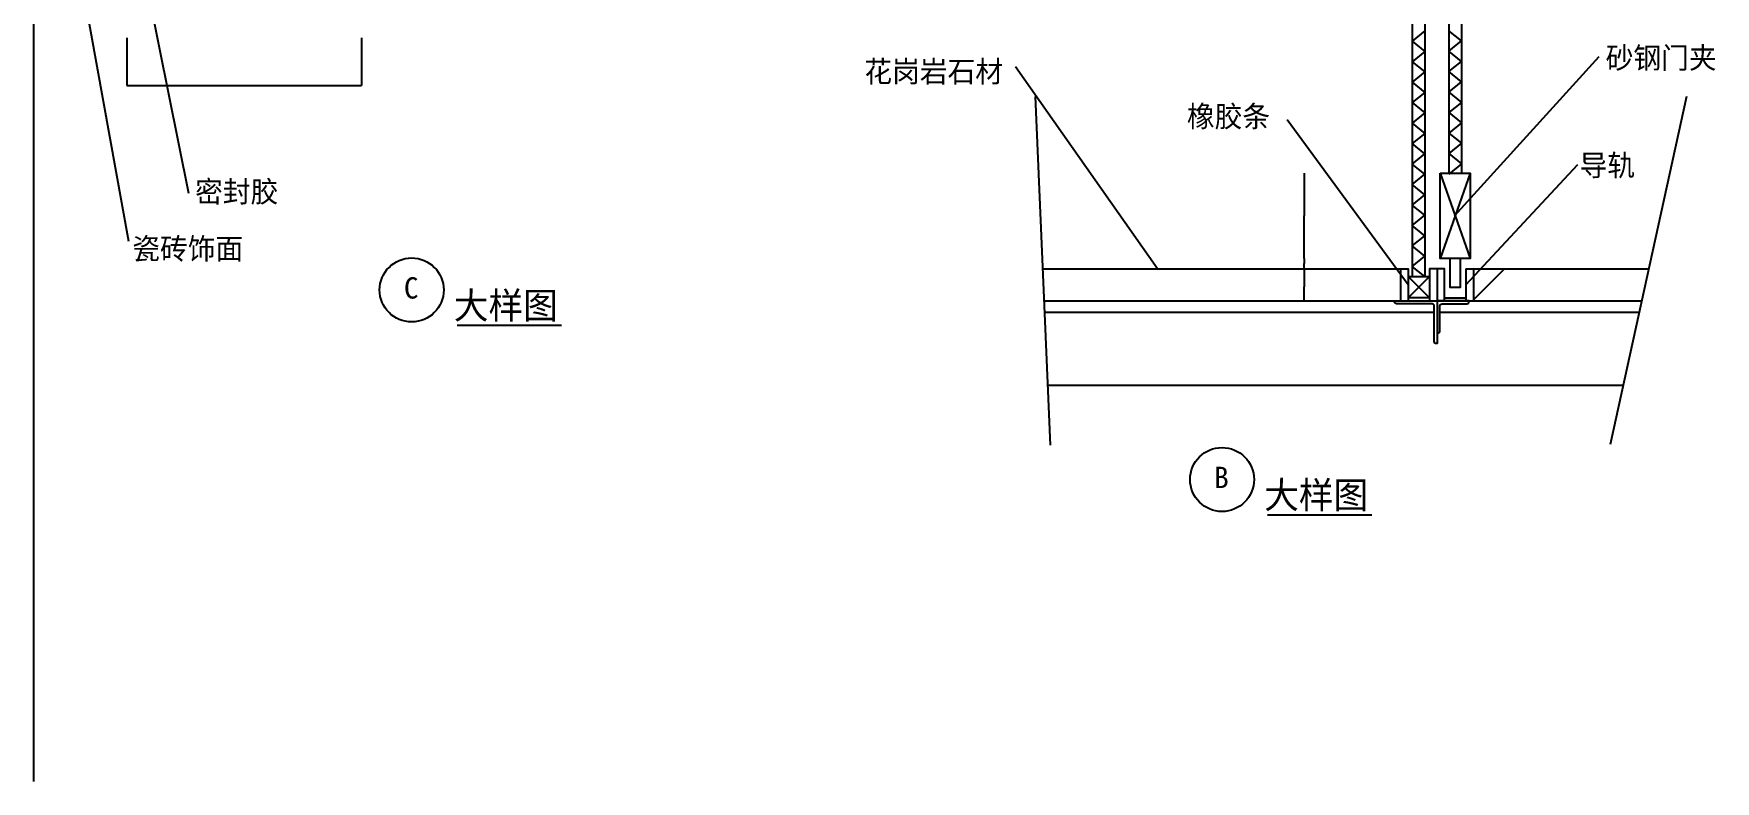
# Model space of a CAD drawing. Header units: metres. Extents: x -687 to 12991, y 0 to 20324.
# Drawn here: x -2 to 12610, y 0 to 5609 of the extents above; entities that cross this region are included whole.
import ezdxf

# ---------------------------------------------------------------- set-up
doc = ezdxf.new("R2010")
doc.units = ezdxf.units.M
for name, color, linetype in [('2', 2, 'Continuous'), ('3', 3, 'Continuous'), ('4', 4, 'Continuous'), ('7', 7, 'Continuous'), ('BH', 3, 'Continuous'), ('DIM', 3, 'Continuous'), ('TEXT', 3, 'Continuous')]:
    doc.layers.add(name, color=color, linetype=linetype)
doc.dimstyles.get("Standard").update_dxf_attribs({"dimtxt": 2.5, "dimasz": 2.5, "dimexe": 1.25, "dimexo": 0.625, "dimtad": 1, "dimcen": 2.5, "dimazin": 3, "dimtfac": 1, "dimtmove": 0, "dimatfit": 3})

# ---------------------------------------------------------------- blocks, each defined once
blk = doc.blocks.new('*D4')
for p, q in [((-0.25, 10573.43), (-0.5, 10573.43)), ((0, 0), (0, 10573.43)), ((0, 0), (0, 10573.43)), ((0, 10573.43), (0, 10573.43)), ((0.25, 10573.43), (0.5, 10573.43))]:
    blk.add_line(p, q)
at = {"layer": 'Defpoints'}
for p in [(0, 10573.43), (0, 0), (0, 0)]:
    blk.add_point(p, dxfattribs=at)
at = {"layer": 'DIM', "insert": (0, 10574.555), "char_height": 1, "attachment_point": 5}
blk.add_mtext('R=20', dxfattribs=at)
blk = doc.blocks.new('*D8')
for p, q in [((696.63, 5576.89), (696.63, 5220.54)), ((2456.63, 5576.89), (2456.63, 5220.54)), ((696.88, 5220.54), (1575.13, 5220.54)), ((1578.13, 5220.54), (2456.38, 5220.54))]:
    blk.add_line(p, q)
at = {"layer": 'Defpoints'}
for p in [(696.63, 5576.89), (2456.63, 5576.89), (696.63, 5220.54)]:
    blk.add_point(p, dxfattribs=at)
at = {"layer": 'DIM', "insert": (1576.63, 5220.54), "char_height": 1, "attachment_point": 5}
blk.add_mtext('220', dxfattribs=at)
blk = doc.blocks.new('*D9')
for p, q in [((-0.25, 8086.54), (-0.5, 8086.54)), ((0, 0), (0, 8086.54)), ((0, 0), (0, 8086.54)), ((0, 8086.54), (0, 8086.54)), ((0.25, 8086.54), (0.5, 8086.54))]:
    blk.add_line(p, q)
at = {"layer": 'Defpoints'}
for p in [(0, 8086.54), (0, 0), (0, 0)]:
    blk.add_point(p, dxfattribs=at)
at = {"layer": 'DIM', "insert": (0, 8087.665), "char_height": 1, "attachment_point": 5}
blk.add_mtext('R=20', dxfattribs=at)
blk = doc.blocks.new('*D12')
for p, q in [((-0.25, 6943.06), (-0.5, 6943.06)), ((0, 0), (0, 6943.06)), ((0, 0), (0, 6943.06)), ((0, 6943.06), (0, 6943.06)), ((0.25, 6943.06), (0.5, 6943.06))]:
    blk.add_line(p, q)
at = {"layer": 'Defpoints'}
for p in [(0, 6943.06), (0, 0), (0, 0)]:
    blk.add_point(p, dxfattribs=at)
at = {"layer": 'DIM', "insert": (0, 6944.185), "char_height": 1, "attachment_point": 5}
blk.add_mtext('R=20', dxfattribs=at)
blk = doc.blocks.new('*D19')
for p, q in [((9527.02, 3923.67), (9527.02, 3883.67)), ((9526.77, 3883.67), (9526.52, 3883.67)), ((9527.02, 3843.67), (9527.02, 3883.67)), ((9527.02, 3883.67), (9527.02, 3883.67)), ((9527.27, 3883.67), (9527.52, 3883.67))]:
    blk.add_line(p, q)
at = {"layer": 'Defpoints'}
for p in [(9527.02, 3923.67), (9527.02, 3883.67), (9527.02, 3843.67)]:
    blk.add_point(p, dxfattribs=at)
at = {"layer": 'DIM', "insert": (9527.02, 3884.795), "char_height": 1, "attachment_point": 5}
blk.add_mtext('10', dxfattribs=at)
blk = doc.blocks.new('*D20')
for p, q in [((9527.02, 4563.67), (9527.02, 4243.67)), ((9526.77, 4243.67), (9526.52, 4243.67)), ((9527.02, 3923.67), (9527.02, 4243.67)), ((9527.02, 4243.67), (9527.02, 4243.67)), ((9527.27, 4243.67), (9527.52, 4243.67))]:
    blk.add_line(p, q)
at = {"layer": 'Defpoints'}
for p in [(9527.02, 4563.67), (9527.02, 4243.67), (9527.02, 3923.67)]:
    blk.add_point(p, dxfattribs=at)
at = {"layer": 'DIM', "insert": (9527.02, 4244.795), "char_height": 1, "attachment_point": 5}
blk.add_mtext('80', dxfattribs=at)
blk = doc.blocks.new('*D21')
for p, q in [((9527.02, 3843.67), (9527.02, 3711.11)), ((9526.77, 3711.11), (9526.52, 3711.11)), ((9527.02, 3603.67), (9527.02, 3711.11)), ((9527.02, 3711.11), (9527.02, 3711.11)), ((9527.27, 3711.11), (9527.52, 3711.11))]:
    blk.add_line(p, q)
at = {"layer": 'Defpoints'}
for p in [(9527.02, 3843.67), (9527.02, 3711.11), (9527.02, 3603.67)]:
    blk.add_point(p, dxfattribs=at)
at = {"layer": 'DIM', "insert": (9527.02, 3712.235), "char_height": 1, "attachment_point": 5}
blk.add_mtext('30', dxfattribs=at)
blk = doc.blocks.new('*D26')
for p, q in [((-0.25, 9875.91), (-0.5, 9875.91)), ((0, 0), (0, 9875.91)), ((0, 0), (0, 9875.91)), ((0, 9875.91), (0, 9875.91)), ((0.25, 9875.91), (0.5, 9875.91))]:
    blk.add_line(p, q)
at = {"layer": 'Defpoints'}
for p in [(0, 9875.91), (0, 0), (0, 0)]:
    blk.add_point(p, dxfattribs=at)
at = {"layer": 'DIM', "insert": (0, 9877.035), "char_height": 1, "attachment_point": 5}
blk.add_mtext('R=20', dxfattribs=at)

msp = doc.modelspace()

# ---------------------------------------------------------------- hatches: boundary and pattern name
at = {"layer": '3'}
h = msp.add_hatch(dxfattribs=at)
h.set_pattern_fill('ANSI33', scale=800)
h.paths.add_polyline_path([(10251.34, 3603.67), (10251.34, 3843.67), (7564.5, 3843.67), (7575, 3603.67)])
h.paths.add_polyline_path([(12057.78, 3603.67), (12110.36, 3843.67), (10795.34, 3843.67), (10795.34, 3603.67)])
h = msp.add_hatch(dxfattribs=at)
h.set_pattern_fill('AR-CONC', scale=20)
h.paths.add_polyline_path([(10502.01, 3518.82), (10502.01, 3566.34, 0.41), (10486.01, 3582.34), (10219.34, 3582.34, -0.41), (10203.34, 3598.34), (10203.34, 3603.67), (9799.81, 3603.67), (7575, 3603.67), (7578.71, 3518.82)])
h.paths.add_polyline_path([(10763.34, 3603.67), (10763.34, 3598.34, -0.41), (10747.34, 3582.34), (10560.67, 3582.34, 0.41), (10544.67, 3566.34), (10544.67, 3518.82), (12039.2, 3518.82), (12057.78, 3603.67)])
h = msp.add_hatch(dxfattribs=at)
h.set_pattern_fill('AR-CONC', scale=100)
h.paths.add_polyline_path([(7578.71, 3518.82), (7602.67, 2971.09), (11919.2, 2971.09), (12039.2, 3518.82), (10544.67, 3518.82), (10544.67, 3379.67, -0.41), (10528.67, 3363.67), (10523.34, 3363.67), (10523.34, 3283.67), (10518.01, 3283.67, -0.41), (10502.01, 3299.67), (10502.01, 3518.82)])
h = msp.add_hatch(dxfattribs=at)
h.set_pattern_fill('ANSI31', scale=2000)
h.paths.add_polyline_path([(11919.2, 2971.09), (12039.2, 3518.82), (10544.67, 3518.82), (10544.67, 3379.67, -0.41), (10528.67, 3363.67), (10523.34, 3363.67), (10523.34, 3283.67), (10518.01, 3283.67, -0.41), (10502.01, 3299.67), (10502.01, 3518.82), (7578.71, 3518.82), (7602.67, 2971.09)])

# ---------------------------------------------------------------- linework, layer by layer
at = {"layer": '2'}
for p, q in [((7578.71, 3518.82), (10502.01, 3518.82)), ((10544.67, 3518.82), (12039.2, 3518.82))]:
    msp.add_line(p, q, dxfattribs=at)
at = {"layer": '3'}
for p, q in [((7507.85, 5138.73), (7622.3, 2522.31)), ((12394.07, 5138.73), (11821.99, 2527.32)), ((10771.34, 4563.67), (10547.34, 3923.67)), ((10547.34, 4563.67), (10771.34, 3923.67)), ((10307.34, 3787.67), (10467.34, 3627.67)), ((10467.34, 3787.67), (10307.34, 3627.67)), ((10307.34, 3787.67), (10307.34, 3627.67)), ((10467.34, 3787.67), (10467.34, 3627.67)), ((7602.67, 2971.09), (11919.2, 2971.09))]:
    msp.add_line(p, q, dxfattribs=at)
at = {"layer": '4'}
for p, q in [((10336.44, 6952.03), (10336.44, 3787.67)), ((10432.44, 6973.54), (10432.44, 3787.67)), ((10611.34, 7013.61), (10611.34, 4563.67)), ((10707.34, 7035.12), (10707.34, 4563.67)), ((7564.5, 3843.67), (10251.34, 3843.67)), ((10523.34, 3843.67), (10523.34, 3603.67)), ((10523.34, 3843.67), (10523.34, 3603.67)), ((10739.34, 3843.67), (12110.36, 3843.67)), ((10739.34, 3843.67), (10739.34, 3603.67)), ((10795.34, 3843.67), (10795.34, 3603.67)), ((9799.81, 3603.67), (10475.34, 3603.67)), ((10467.34, 3627.67), (10307.34, 3627.67)), ((10579.34, 3627.67), (10739.34, 3627.67))]:
    msp.add_line(p, q, dxfattribs=at)
msp.add_lwpolyline([(10547.34, 4563.67), (10771.34, 4563.67), (10771.34, 3923.67), (10547.34, 3923.67)], close=True, dxfattribs=at)
for points in [[(10619.34, 3923.67), (10619.34, 3707.67), (10699.34, 3707.67), (10699.34, 3923.67)], [(10251.34, 3603.67), (10251.34, 3843.67), (10307.34, 3843.67), (10307.34, 3603.67)], [(10579.34, 3603.67), (10579.34, 3843.67), (10467.34, 3843.67), (10467.34, 3603.67)]]:
    msp.add_lwpolyline(points, dxfattribs=at)
at = {"layer": '7'}
for p, q in [((10307.34, 3787.67), (10467.34, 3787.67)), ((7575, 3603.67), (12057.78, 3603.67))]:
    msp.add_line(p, q, dxfattribs=at)
for points in [[(10515.34, 3603.67, -0.41), (10523.34, 3595.67), (10523.34, 3283.67), (10518.01, 3283.67, -0.41), (10502.01, 3299.67), (10502.01, 3566.34, 0.41), (10486.01, 3582.34), (10219.34, 3582.34, -0.41), (10203.34, 3598.34), (10203.34, 3603.67)], [(10531.34, 3603.67, 0.41), (10523.34, 3595.67), (10523.34, 3363.67), (10528.67, 3363.67, 0.41), (10544.67, 3379.67), (10544.67, 3566.34, -0.41), (10560.67, 3582.34), (10747.34, 3582.34, 0.41), (10763.34, 3598.34), (10763.34, 3603.67)]]:
    msp.add_lwpolyline(points, format="xyb", close=True, dxfattribs=at)
at = {"layer": 'BH'}
for points in [[(10432.44, 5629.35), (10336.44, 5552.55), (10432.44, 5475.75), (10336.44, 5398.95), (10432.44, 5322.15), (10336.44, 5245.35), (10432.44, 5168.55), (10336.44, 5091.75), (10432.44, 5014.95), (10336.44, 4938.15), (10432.44, 4861.35), (10336.44, 4784.55)], [(10611.34, 5170.41), (10707.34, 5247.21), (10611.34, 5324.01), (10707.34, 5400.81), (10611.34, 5477.61), (10707.34, 5554.41), (10611.34, 5631.21)], [(10611.34, 5170.41), (10707.34, 5093.61), (10611.34, 5016.81), (10707.34, 4940.01), (10611.34, 4863.21), (10707.34, 4786.41), (10611.34, 4709.61), (10707.34, 4632.81), (10611.34, 4556.01)], [(10430.54, 3787.67), (10336.44, 3862.95), (10432.44, 3939.75), (10336.44, 4016.55), (10432.44, 4093.35), (10336.44, 4170.15), (10432.44, 4246.95), (10336.44, 4323.75), (10432.44, 4400.55), (10336.44, 4477.35), (10432.44, 4554.15), (10336.44, 4630.95), (10432.44, 4707.75), (10336.44, 4784.55)]]:
    msp.add_lwpolyline(points, dxfattribs=at)
at = {"layer": 'TEXT'}
for p, q in [((3174.1, 3422.26), (3957.76, 3422.26)), ((9251.13, 2000.48), (10034.79, 2000.48))]:
    msp.add_line(p, q, dxfattribs=at)
for centre in [(2833.35, 3686.27), (8910.38, 2264.49)]:
    msp.add_circle(centre, 240, dxfattribs=at)

# ---------------------------------------------------------------- texts
for s, height, p in [('花岗岩石材', 160, (6228.05, 5244.94)), ('砂钢门夹', 160, (11787.54, 5347.51)), ('橡胶条', 160, (8646.97, 4908.47)), ('导轨', 160, (11591.91, 4541.61)), ('密封胶', 160, (1209.22, 4344.22)), ('瓷砖饰面', 160, (738.53, 3915.91)), ('C', 160, (2775.26, 3621.91)), ('大样图', 200, (3149.57, 3470.08)), ('B', 160, (8851.86, 2200.13)), ('大样图', 200, (9226.6, 2048.3))]:
    msp.add_text(s, height=height, dxfattribs=at).set_placement(p)

# ---------------------------------------------------------------- dimensions: what is measured, and where the dimension line sits
at = {"layer": 'DIM'}
for base, p1, p2, text, picture, middle in [((0, 10573.43), (0, 0), (0, 0), 'R=20', '*D4', (0, 10574.555)), ((0, 9875.91), (0, 0), (0, 0), 'R=20', '*D26', (0, 9877.035)), ((0, 8086.54), (0, 0), (0, 0), 'R=20', '*D9', (0, 8087.665)), ((0, 6943.06), (0, 0), (0, 0), 'R=20', '*D12', (0, 6944.185)), ((696.63, 5220.54), (696.63, 5576.89), (2456.63, 5576.89), '220', '*D8', (1576.63, 5220.54)), ((9527.02, 4243.67), (9527.02, 4563.67), (9527.02, 3923.67), '80', '*D20', (9527.02, 4244.795)), ((9527.02, 3883.67), (9527.02, 3923.67), (9527.02, 3843.67), '10', '*D19', (9527.02, 3884.795)), ((9527.02, 3711.11), (9527.02, 3843.67), (9527.02, 3603.67), '30', '*D21', (9527.02, 3712.235))]:
    dim = msp.add_linear_dim(base=base, p1=p1, p2=p2, text=text, dimstyle='Standard', dxfattribs=at)
    dim.commit()
    dim.dimension.update_dxf_attribs({"geometry": picture, "text_midpoint": middle})

# ---------------------------------------------------------------- leaders
at = {"layer": '3'}
for points in [[(741.01, 6499.5), (1159.24, 4412.56)], [(329.28, 6150.6), (709.06, 4053.52)], [(10653.5, 4241.78), (11739.69, 5437.06)], [(8426.09, 3843.67), (7360.78, 5360.79)], [(10307.34, 3723.67), (9399.16, 4962.85)], [(10739.34, 3723.67), (11578.65, 4627.27)]]:
    msp.add_leader(points, dimstyle='Standard', dxfattribs=at)

doc.saveas('drawing.dxf')
